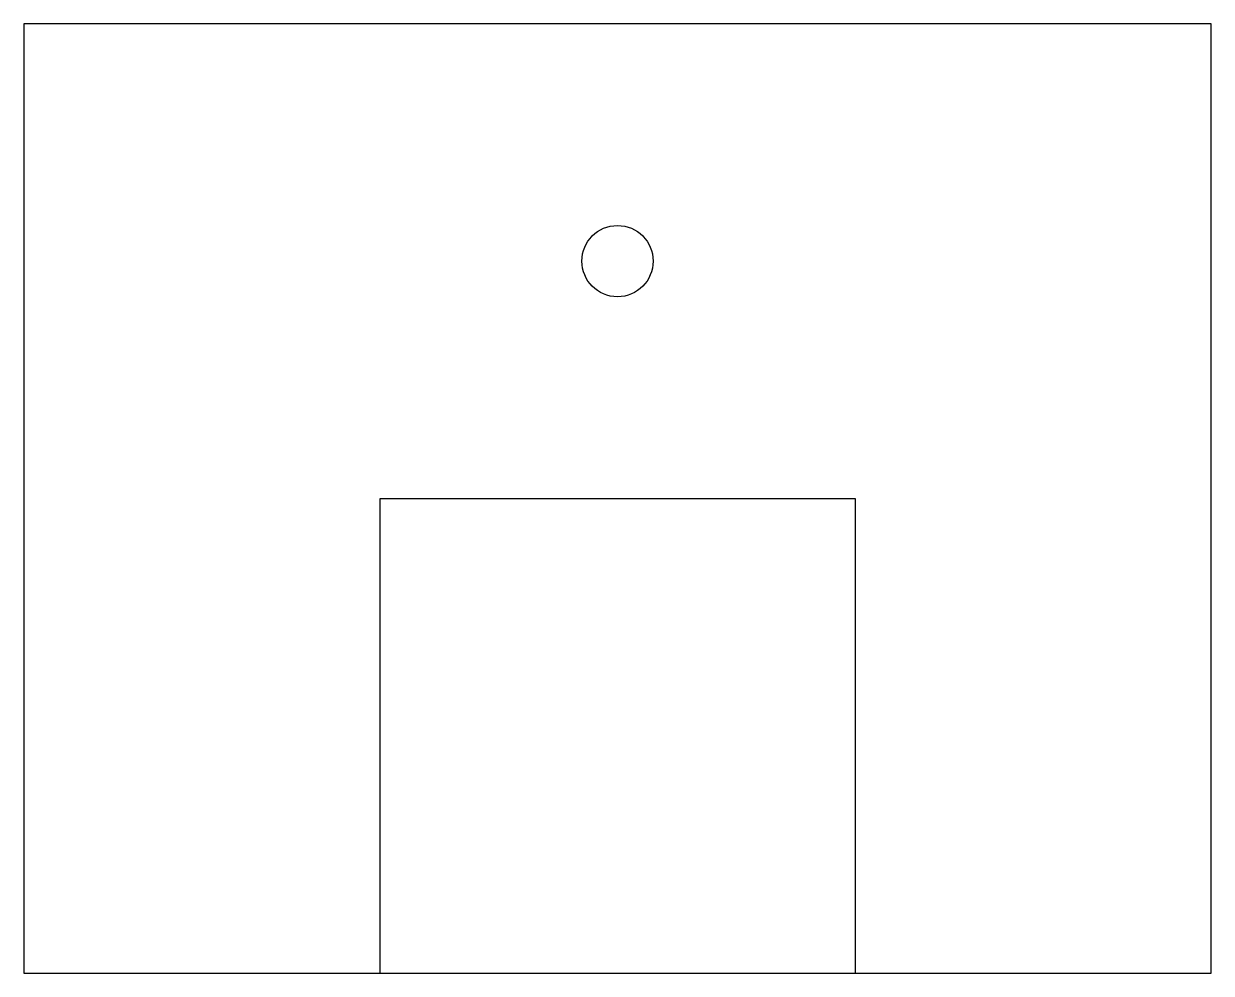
# Model space of a CAD drawing. Extents: x 0 to 10, y 0 to 8.
import ezdxf

# ---------------------------------------------------------------- set-up
doc = ezdxf.new("R2010")
doc.units = 0
doc.layers.get('0').update_dxf_attribs({"linetype": 'CONTINUOUS'})

msp = doc.modelspace()

# ---------------------------------------------------------------- linework, layer by layer
for p, q in [((10, 8), (0, 8)), ((0, 8), (0, 0)), ((10, 0), (10, 8)), ((3, 0), (3, 4)), ((3, 4), (7, 4)), ((7, 4), (7, 0)), ((0, 0), (10, 0))]:
    msp.add_line(p, q)
msp.add_circle((5, 6), 0.3)

doc.saveas('drawing.dxf')
